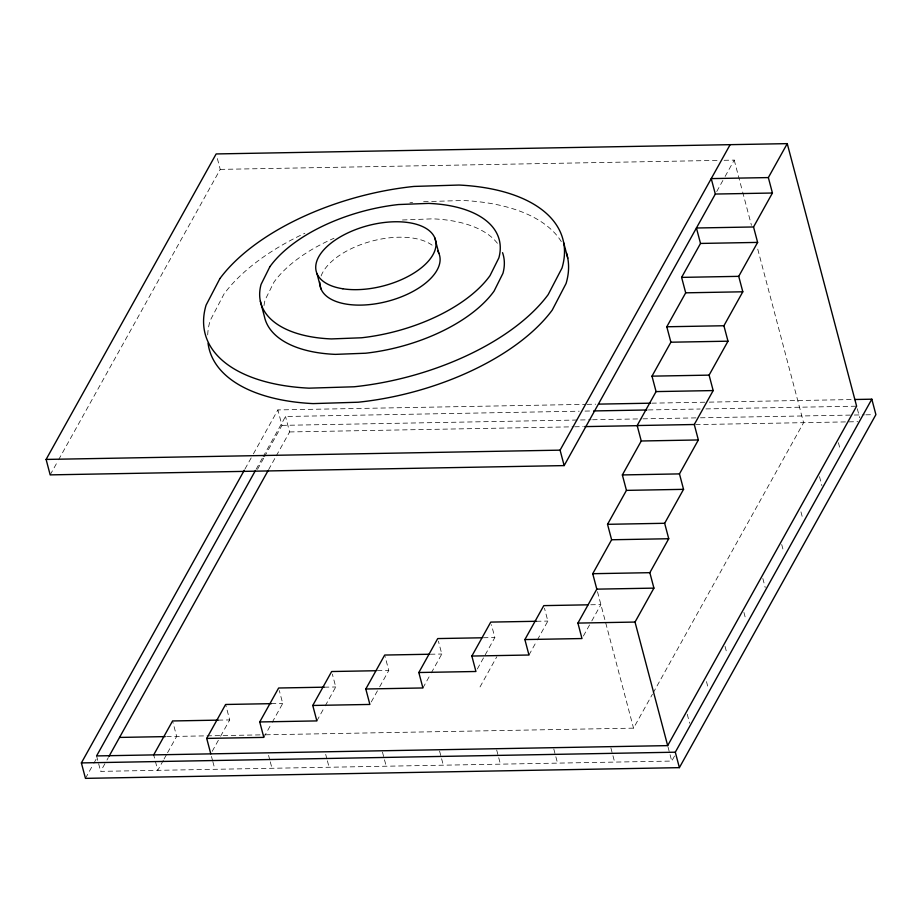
<?xml version="1.0" encoding="UTF-8"?>
<svg xmlns="http://www.w3.org/2000/svg" width="922" height="922" viewBox="0 0 922 922"><rect width="100%" height="100%" fill="white"/><g stroke="black" fill="none" stroke-linecap="round" stroke-linejoin="round"><path stroke-width="0.69" stroke-dasharray="4.61 3.46" d="M50.18 474.876L57.879 461.046M58.582 459.79L220.231 169.383L216.831 156.521M245.01 468.964L252.709 455.145M253.4 453.889L277.879 409.921L585.631 404.355M256.132 469.298L262.436 457.98M263.127 456.724L285.52 416.502L579.235 411.2M85.458 778.364L93.145 764.545M93.848 763.289L97.34 757.008M257.492 469.333L263.784 458.027M264.476 456.77L281.959 425.365L277.879 409.921M674.547 756.028L671.746 761.065L100.659 771.368L106.249 761.318M106.952 760.062L108.358 757.55M268.613 469.655L275.609 457.082M276.312 455.825L289.6 431.945L285.52 416.502M163.367 760.281L157.766 770.343L153.686 754.899M164.058 759.025L166.859 754M167.562 752.744L176.655 736.401L172.575 720.958M212.198 751.349L219.897 737.519M220.589 736.263L229.693 719.921L225.613 704.477M263.819 737.393L271.517 723.563M272.221 722.306L282.72 703.451L279.32 690.578M316.857 720.912L324.544 707.082M325.247 705.826L335.746 686.971L332.346 674.097M371.278 701.93L378.977 688.1M379.68 686.844L388.773 670.501L385.039 656.337M422.91 687.962L430.609 674.132M431.312 672.876L441.799 654.021L438.399 641.147M716.728 191.534L724.427 177.704M725.118 176.448L734.223 160.105L721.258 160.347M477.342 668.969L494.837 637.54L491.438 624.678M480.016 686.936L496.808 656.764M528.963 655.012L536.662 641.182M537.365 639.926L547.864 621.071L544.464 608.197M583.396 636.019L591.094 622.189M591.797 620.932L600.89 604.59L589.469 604.797M265.732 734.788L633.529 728.149L652.43 694.208M653.133 692.952L803.592 422.668L757.331 247.569M402.476 219.989L432.614 218.837A123.341 62.235 -14.8 0 1 497.995 244.088M423.613 201.699L463.121 200.489A185.022 93.341 -14.8 0 1 561.337 241.679M220.231 169.383L719.817 160.37M587.072 404.332L595.704 404.182M651.785 403.168L707.877 402.153M709.318 402.13L853.127 399.526M584.986 411.097L592.189 410.958M648.339 409.944L700.167 409.011M705.929 408.907L856.619 406.187M281.959 425.365L591.152 419.775M592.592 419.752L641.493 418.865M642.922 418.842L699.014 417.827M700.455 417.804L852.885 415.05M854.325 415.027L864.398 414.842M865.839 414.819L873.019 414.693M289.6 431.945L573.23 426.817M574.671 426.794L583.315 426.644M695.614 424.616L857.84 421.688M536.443 621.278L547.864 621.071M483.416 637.747L494.837 637.54M430.378 654.228L441.799 654.021M377.352 670.697L388.773 670.501M324.325 687.178L335.746 686.971M271.299 703.659L282.72 703.451M218.272 720.128L229.693 719.921M166.663 736.574L264.303 734.811M857.299 408.757L859.684 417.77M838.409 442.698L840.449 450.42M819.508 476.651L821.894 485.652M734.223 160.105L742.291 190.647M742.659 192.041L751.465 225.36M800.953 511.871L802.659 518.314M781.718 544.533L783.758 552.255M762.828 578.474L765.202 587.487M743.927 612.415L745.967 620.137M725.038 646.357L727.078 654.078M706.483 681.589L708.177 688.031M687.247 714.25L689.621 723.251M668.012 746.901L671.746 761.065M597.491 591.728L633.529 728.149M610.894 747.938L614.64 762.091M553.788 748.964L557.533 763.128M496.681 750.001L498.376 756.432M498.721 757.723L500.416 764.154M439.575 751.027L441.269 757.469M441.615 758.748L443.309 765.191M382.457 752.064L384.163 758.495M384.497 759.786L386.203 766.217M325.697 754.38L327.056 759.521M327.391 760.811L329.096 767.254M268.579 755.406L269.939 760.558M270.284 761.849L271.978 768.28M211.472 756.443L212.498 760.304M212.832 761.584L214.872 769.305M96.58 755.925L100.659 771.368M207.704 334.928A185.022 93.341 -14.8 0 1 210.158 320.591L223.988 294.037A185.022 93.341 -14.8 0 1 304.871 233.243M409.887 202.828A185.022 93.341 -14.8 0 1 412.63 202.483M264.003 305.574A123.341 62.235 -14.8 0 1 265.156 299.834L273.972 282.144A123.341 62.235 -14.8 0 1 333.995 238.268M321.098 275.978A61.67 31.118 -14.8 0 1 372.211 241.022A61.67 31.118 -14.8 0 1 433.697 246.428"/><path stroke-width="1.38" d="M787.25 143.636L768.349 177.577L711.242 178.603L715.322 194.046L564.16 465.598L50.18 474.876L46.1 459.433L216.151 153.939L787.25 143.636L856.619 406.187L667.666 745.621L96.58 755.925L255.429 470.554M854.567 399.503L871.82 399.191L875.9 414.635L679.387 767.646L85.458 778.364L81.378 762.92L244.318 470.22M109.05 756.282L267.91 470.912M153.686 754.899L172.575 720.958L218.272 720.128M210.792 753.862L206.712 738.418L225.613 704.477L271.299 703.659M206.712 738.418L263.819 737.393L259.739 721.949L278.64 688.008L324.325 687.178M259.739 721.949L316.857 720.912L312.765 705.468L331.666 671.527L375.922 670.732M312.765 705.468L369.883 704.443L365.803 688.999L384.693 655.046L428.949 654.251M365.803 688.999L422.91 687.962L418.83 672.518L437.72 638.577L481.987 637.782M564.16 465.598L560.08 450.155L730.143 144.662M418.83 672.518L475.936 671.493L471.857 656.049L528.963 655.012L524.883 639.568L581.989 638.543L577.91 623.088L596.811 589.146L592.731 573.703L611.62 539.762L607.54 524.318L626.441 490.377L622.362 474.934L641.251 440.993L637.171 425.538L656.072 391.596L651.992 376.153L670.882 342.212L666.802 326.768L685.691 292.827L681.612 277.384L700.513 243.443L696.433 227.999L753.539 226.962L772.429 193.021L768.349 177.577M471.857 656.049L490.758 622.096L536.443 621.278M524.883 639.568L543.784 605.627L588.04 604.82M667.666 745.621L635.028 622.062L653.917 588.121L649.837 572.677L668.738 538.736L664.658 523.281L683.548 489.34L679.468 473.896L698.357 439.955L694.278 424.512L713.179 390.571L709.099 375.127L727.988 341.186L723.908 325.743L742.809 291.79L738.729 276.346L757.619 242.405L753.539 226.962M679.387 767.646L675.307 752.202L871.82 399.191M715.322 194.046L772.429 193.021M700.513 243.443L757.619 242.405M681.612 277.384L738.729 276.346M685.691 292.827L742.809 291.79M666.802 326.768L723.908 325.743M670.882 342.212L727.988 341.186M651.992 376.153L709.099 375.127M656.072 391.596L713.179 390.571M598.574 404.124L650.356 403.191M593.63 410.935L646.898 409.979M637.171 425.538L694.278 424.512M584.755 426.609L638.024 425.653M641.251 440.993L698.357 439.955M46.1 459.433L560.08 450.155M622.362 474.934L679.468 473.896M626.441 490.377L683.548 489.34M607.54 524.318L664.658 523.281M611.62 539.762L668.738 538.736M592.731 573.703L649.837 572.677M596.811 589.146L653.917 588.121M577.91 623.088L635.028 622.062M119.549 737.427L165.234 736.609M81.378 762.92L675.307 752.202M563.688 242.763L567.768 258.206M434.781 237.853L438.86 253.296M316.972 273.58L321.052 289.024M260.35 301.183L264.43 316.626A123.341 62.235 -14.8 0 0 335.458 354.371L365.608 353.218A123.341 62.235 -14.8 0 0 494.1 291.064L502.928 273.373A123.341 62.235 -14.8 0 0 502.548 252.674M566.477 252.962A185.022 93.341 -14.8 0 1 566.073 283.503L552.255 310.057A185.022 93.341 -14.8 0 1 358.151 402.223L313.111 403.606A185.022 93.341 -14.8 0 1 208.049 343.215M437.581 250.853A61.67 31.118 -14.8 0 1 388.254 301.148A61.67 31.118 -14.8 0 1 319.807 282.339M269.892 266.7L261.076 284.391A123.341 62.235 -14.8 0 0 331.378 338.927L361.528 337.775A123.341 62.235 -14.8 0 0 490.02 275.62L498.848 257.93A123.341 62.235 -14.8 0 0 428.534 203.393L398.396 204.546A123.341 62.235 -14.8 0 0 269.892 266.7M219.897 278.594L206.079 305.147A185.022 93.341 -14.8 0 0 309.031 388.162L354.071 386.779A185.022 93.341 -14.8 0 0 548.175 294.614L561.994 268.06A185.022 93.341 -14.8 0 0 459.041 185.045L414.001 186.428A185.022 93.341 -14.8 0 0 219.897 278.594M342.846 288.77A61.67 31.118 -14.8 0 0 435.933 245.932A61.67 31.118 -14.8 0 0 348.862 232.436A61.67 31.118 -14.8 0 0 342.846 288.77"/></g></svg>
